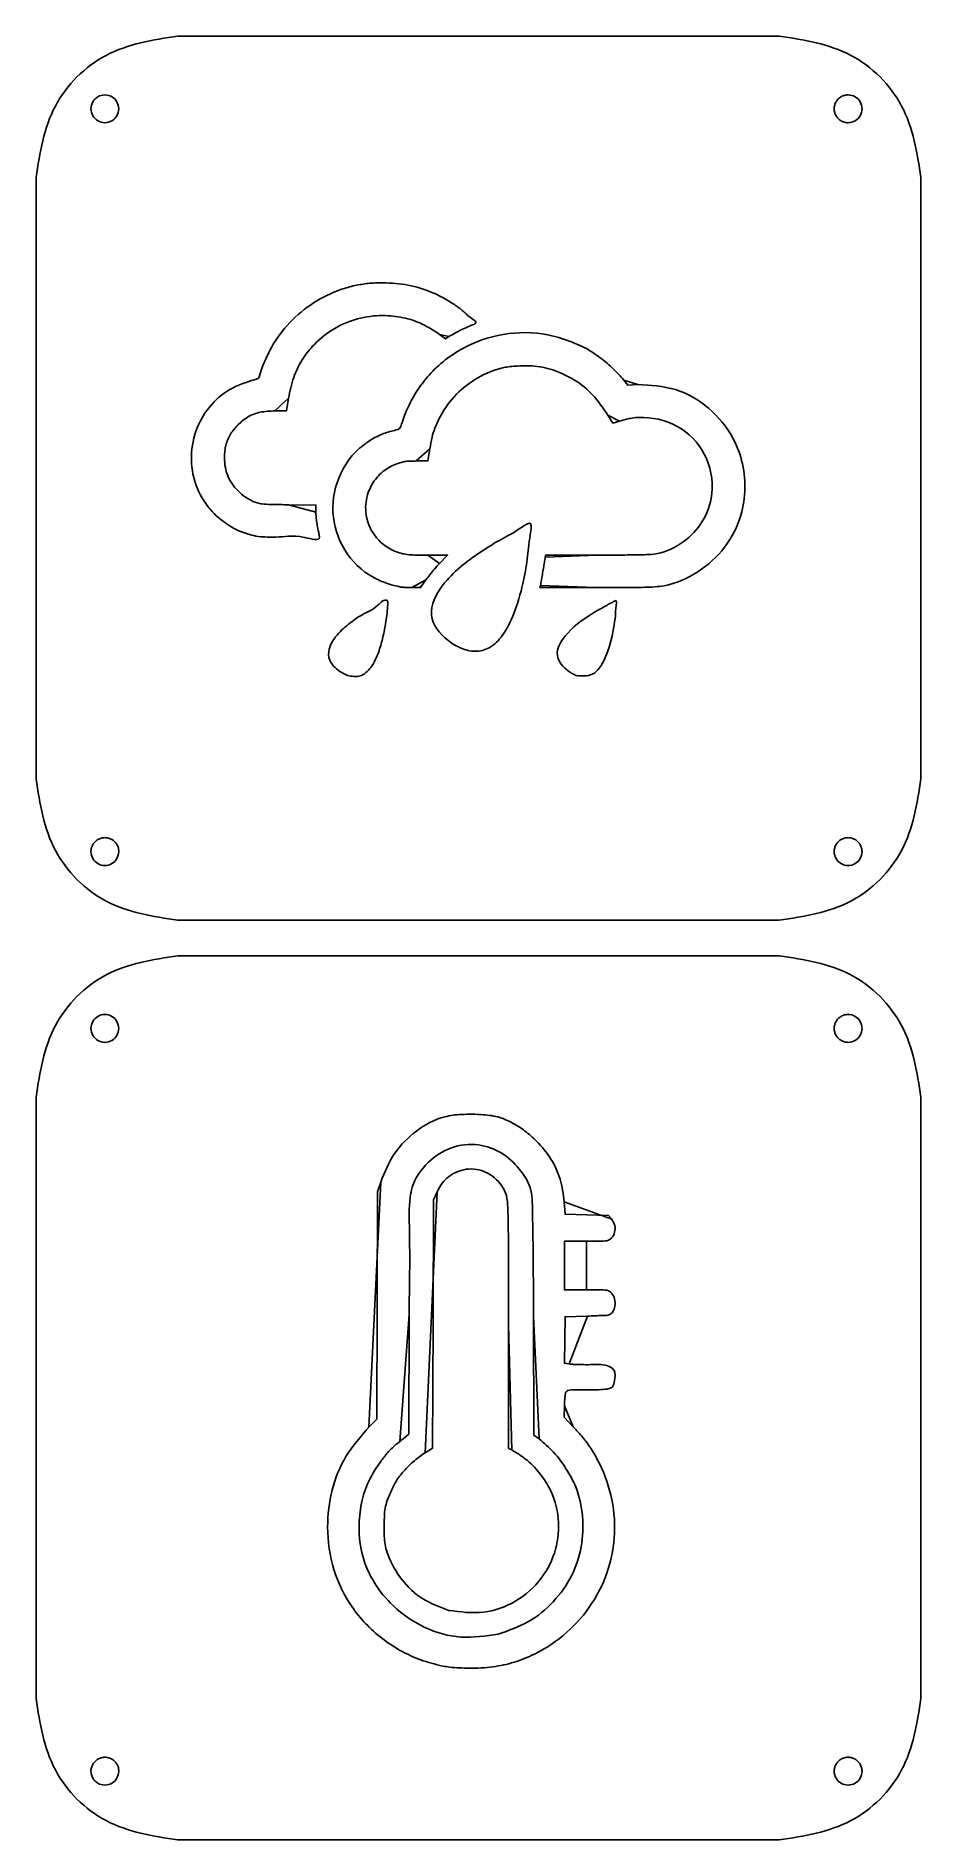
# Model space of a CAD drawing. Extents: x 39 to 164, y 11 to 266.
import ezdxf

# ---------------------------------------------------------------- set-up
doc = ezdxf.new("R2010")
doc.units = 0
doc.layers.add('Back', color=7, linetype='CONTINUOUS')
doc.layers.add('Layer_1', color=7, linetype='CONTINUOUS')

msp = doc.modelspace()

# ---------------------------------------------------------------- linework, layer by layer
at = {"layer": 'Back', "color": 7}
for points in [[(97.300652, 223.690128), (96.811894, 223.367037), (95.974402, 223.999356)], [(122.012445, 217.542029), (122.575046, 216.813594), (123.981422, 216.898916)], [(74.648802, 214.97812), (74.356259, 213.205691), (72.717835, 213.184496)], [(121.39424, 211.720697), (120.444562, 211.451855), (119.761979, 212.58067)], [(94.615246, 207.82283), (94.334937, 206.116046), (92.698683, 206.100495)], [(74.665936, 199.909397), (78.510404, 199.858851), (78.512379, 198.85175)], [(70.339131, 195.418802), (70.339212, 195.418796)], [(94.343736, 192.79002), (97.122973, 192.79002), (95.962761, 191.586088)], [(110.923369, 192.49461), (110.979814, 192.790015), (118.14819, 192.790015)], [(94.058842, 189.288495), (93.315132, 188.194833), (92.057347, 188.212726)], [(90.470973, 188.286425), (90.470973, 188.286329)], [(118.024097, 188.195677), (110.155538, 188.19483), (110.233358, 188.490235)], [(99.999998, 179.313494), (99.999998, 179.313494)], [(82.96468, 175.783778), (82.96468, 175.783778)], [(115.305947, 175.768876), (115.305947, 175.768876)], [(85.993089, 69.520592), (87.1144, 70.636529), (87.174485, 86.702961), (87.234567, 102.769389), (87.673643, 104.162554)], [(93.949263, 65.908655), (95.007622, 66.53459), (95.060022, 84.094725), (95.112428, 101.654857), (95.639215, 102.769389)], [(113.586463, 101.376225), (113.710692, 99.611548), (116.780262, 99.518672), (119.849829, 99.425795), (120.302661, 98.90461)], [(116.725, 95.803566), (113.616751, 95.803566), (113.616751, 92.367093), (113.616751, 88.93062), (116.725, 88.93062)], [(91.679212, 85.464942), (91.6275, 68.532004), (90.364183, 67.492904)], [(110.075339, 67.847389), (109.314437, 68.404657), (109.251869, 85.215511)], [(116.87438, 85.215511), (113.71068, 85.122635), (113.668282, 81.845304), (113.625884, 78.567973), (114.272664, 78.447997)], [(105.726588, 83.938552), (105.726588, 66.513858), (106.202946, 66.299248)], [(113.631401, 72.535837), (113.601785, 70.908606), (114.880675, 69.563752)], [(97.313321, 43.609786), (97.313321, 43.609786)], [(104.285954, 40.266243), (104.285954, 40.266243)], [(96.427445, 35.739963), (96.427457, 35.739963)]]:
    msp.add_lwpolyline(points, close=True, dxfattribs=at)
for points, knots in [([(70.339212, 195.418796), (69.545461, 195.603956), (67.953619, 195.975289), (65.76974, 197.209609), (63.45681, 199.155984), (61.499223, 202.219824), (60.679518, 206.281221), (61.326108, 210.340877), (63.281604, 213.836872), (66.318355, 216.477708), (68.875044, 217.319341), (70.343088, 217.718649), (70.504742, 217.913326), (70.62895, 218.465028), (70.955288, 219.430903), (71.516903, 220.757017), (72.625295, 222.999926), (74.7106, 225.766929), (78.069041, 228.593524), (81.31899, 230.157993), (83.958942, 230.924469), (85.945762, 231.242451), (88.47588, 231.328269), (91.536096, 231.090579), (94.998136, 230.024041), (97.486337, 228.654018), (99.443406, 227.265927), (100.095289, 226.441092), (101.315755, 225.791438), (100.996957, 225.49858), (100.782612, 225.402595), (100.243357, 225.180656), (99.372843, 224.80595), (98.304091, 224.277603), (97.606535, 223.86921), (97.300652, 223.690128)], [0, 0, 0, 0, 2.434296, 4.881898, 7.438617, 11.45598, 15.517744, 19.606936, 23.519766, 27.322682, 31.345267, 31.57817, 31.788517, 32.063041, 33.259861, 34.851673, 36.376811, 40.760322, 45.124776, 49.432189, 51.465838, 53.358455, 55.451093, 59.049161, 62.526857, 66.168006, 67.72244, 69.339756, 70.163159, 70.28285, 70.537669, 70.878718, 72.024784, 73.386255, 74.449518, 74.449518, 74.449518, 74.449518]), ([(95.974402, 223.999356), (95.178362, 224.526026), (93.590677, 225.576459), (90.839497, 226.456937), (87.730074, 226.791106), (84.366891, 226.350182), (81.018281, 224.941266), (78.40095, 222.845888), (76.491199, 220.453854), (75.235422, 217.857539), (74.850522, 215.968258), (74.648802, 214.97812)], [0, 0, 0, 0, 2.852246, 5.688743, 8.563014, 12.182826, 15.736738, 19.329474, 22.119698, 24.864004, 27.886037, 27.886037, 27.886037, 27.886037]), ([(90.470973, 188.286329), (89.881039, 188.423367), (88.667942, 188.70516), (86.97899, 189.434616), (84.297378, 191.028231), (81.507363, 194.599749), (80.446181, 200.318428), (81.878535, 204.414666), (83.40809, 206.61225), (84.239568, 207.52833), (85.309389, 208.424351), (86.640903, 209.342462), (88.298767, 210.137419), (89.56039, 210.378739), (90.383778, 210.669557), (90.566069, 211.109752), (90.889492, 212.232954), (91.654439, 214.114772), (93.010888, 216.403994), (95.437615, 219.508061), (99.618504, 222.604442), (105.729432, 224.458828), (110.573778, 224.246374), (113.699371, 223.286093), (115.261619, 222.693014), (117.004357, 221.896903), (118.731416, 220.675138), (120.533614, 219.218234), (121.54305, 218.074073), (122.012445, 217.542029)], [0, 0, 0, 0, 1.814006, 3.730193, 5.490573, 11.147434, 16.657033, 22.286819, 23.582731, 24.685543, 25.986317, 27.758809, 29.538741, 31.419066, 31.685298, 32.050887, 32.747955, 35.274627, 38.049732, 40.730725, 47.054118, 53.279421, 59.57927, 61.223809, 63.079753, 64.591533, 66.956194, 69.400885, 71.525769, 71.525769, 71.525769, 71.525769]), ([(119.761979, 212.58067), (119.092783, 213.572773), (117.80278, 215.485239), (115.101284, 217.679411), (112.588749, 218.819266), (110.541369, 219.398249), (108.964918, 219.577096), (107.510465, 219.552343), (106.249541, 219.480137), (105.324951, 219.372326), (103.517543, 218.952834), (100.907581, 217.764081), (97.894803, 215.301885), (96.196285, 212.755873), (95.292654, 210.764232), (94.872833, 209.35553), (94.70769, 208.372893), (94.615246, 207.82283)], [0, 0, 0, 0, 3.574314, 6.890169, 10.284042, 11.782467, 13.257811, 15.024072, 16.140381, 17.047246, 17.811901, 21.700316, 25.517106, 29.347051, 30.754939, 32.069997, 33.742234, 33.742234, 33.742234, 33.742234]), ([(123.981422, 216.898916), (125.796685, 216.803027), (129.412262, 216.612039), (134.221526, 213.7731), (137.415267, 209.930813), (138.946505, 205.714804), (139.274781, 201.789368), (138.497908, 197.460525), (136.088978, 193.229089), (132.080497, 189.843745), (128.316232, 188.416389), (125.188337, 188.233691), (122.170214, 188.202673), (119.625345, 188.198379), (118.024097, 188.195677)], [0, 0, 0, 0, 5.384658, 10.724974, 16.195713, 20.06397, 24.002551, 27.883278, 33.097909, 38.243407, 43.377851, 44.799668, 47.630407, 52.433946, 52.433946, 52.433946, 52.433946]), ([(72.717835, 213.184496), (72.017443, 213.156632), (70.733994, 213.105574), (68.924229, 212.441352), (67.529172, 211.302855), (66.38705, 209.949927), (65.707895, 208.319799), (65.496265, 206.240328), (65.922572, 203.785746), (67.649912, 201.494289), (69.487358, 200.333556), (71.093271, 199.976995), (72.584139, 199.951575), (73.843663, 199.926057), (74.665936, 199.909397)], [0, 0, 0, 0, 2.093483, 3.836245, 5.668768, 7.437109, 9.101116, 10.874847, 13.66296, 16.335712, 19.267176, 19.938192, 21.251729, 23.721909, 23.721909, 23.721909, 23.721909]), ([(118.14819, 192.790015), (119.480251, 192.791096), (121.73286, 192.792925), (124.4353, 192.842568), (127.144787, 192.914559), (130.130466, 194.165712), (133.055567, 196.982086), (134.866265, 201.29487), (134.208416, 206.594597), (130.447837, 211.153318), (126.29058, 212.301884), (123.729769, 212.261469), (122.594418, 212.072288), (121.84409, 211.85248), (121.39424, 211.720697)], [0, 0, 0, 0, 3.995141, 6.756063, 8.116325, 12.104844, 16.087176, 20.049743, 25.722507, 31.175744, 36.820337, 37.916993, 38.855785, 40.261263, 40.261263, 40.261263, 40.261263]), ([(92.698683, 206.100495), (92.339387, 206.095888), (91.727515, 206.088041), (90.889716, 206.001154), (89.754657, 205.669702), (88.300544, 204.980486), (86.801672, 203.513485), (85.932851, 201.877809), (85.542436, 200.268904), (85.520655, 198.857549), (85.860154, 197.176207), (86.81175, 195.415772), (88.459216, 193.840991), (90.107583, 193.115846), (91.483799, 192.849868), (92.752236, 192.791532), (93.734612, 192.790599), (94.343736, 192.79002)], [0, 0, 0, 0, 1.078227, 1.836195, 2.516154, 4.618503, 6.588042, 8.704118, 10.08437, 11.522526, 12.90191, 15.192214, 17.402579, 19.626673, 20.47911, 21.599295, 23.427368, 23.427368, 23.427368, 23.427368]), ([(78.512379, 198.85175), (78.521835, 198.626088), (78.542607, 198.130344), (78.635755, 197.381751), (78.760612, 196.652756), (78.899238, 196.035566), (78.976754, 195.618368), (79.2038, 194.655868), (75.568499, 195.835257), (73.494641, 195.200252), (71.213103, 195.358271), (70.339131, 195.418802)], [0, 0, 0, 0, 0.677437, 1.488226, 2.259317, 2.900931, 3.370262, 3.56574, 5.689698, 9.746127, 12.264806, 12.264806, 12.264806, 12.264806]), ([(99.999998, 179.313494), (99.670298, 179.409992), (99.006011, 179.604417), (98.030802, 180.12508), (96.269192, 181.301747), (93.934175, 184.352066), (96.76548, 189.629983), (100.538895, 192.434094), (104.500512, 195.002157), (106.501186, 195.881901), (109.182012, 197.920986), (108.60707, 194.676215), (108.445626, 192.36065), (107.743935, 188.42889), (106.704367, 184.8099), (105.189361, 181.640018), (103.509946, 179.835216), (102.043028, 179.288226), (101.010155, 179.138767), (100.33437, 179.255658), (99.999998, 179.313494)], [0, 0, 0, 0, 1.028651, 2.072552, 3.28946, 7.459004, 11.928212, 19.066275, 22.100972, 25.437662, 27.182616, 28.746161, 32.218017, 35.73231, 40.156657, 43.638787, 46.20953, 47.251263, 48.285027, 49.297474, 49.297474, 49.297474, 49.297474]), ([(95.962761, 191.586088), (95.731941, 191.335845), (95.258837, 190.822929), (94.620747, 190.057878), (94.234402, 189.528878), (94.058842, 189.288495)], [0, 0, 0, 0, 1.021283, 2.093288, 2.986143, 2.986143, 2.986143, 2.986143]), ([(110.233358, 188.490235), (110.259631, 188.617699), (110.335066, 188.983684), (110.4489, 189.652064), (110.589729, 190.492139), (110.726563, 191.332483), (110.836865, 192.000079), (110.90106, 192.367071), (110.923369, 192.49461)], [0, 0, 0, 0, 0.390413, 1.12098, 2.033689, 2.945921, 3.675184, 4.063609, 4.063609, 4.063609, 4.063609]), ([(82.96468, 175.783778), (82.60286, 175.954162), (81.881197, 176.293999), (81.027582, 177.03613), (80.265527, 178.061297), (80.279543, 179.682045), (81.352713, 181.454534), (83.013665, 182.992946), (85.139301, 184.538763), (86.842764, 185.137106), (88.256522, 186.703878), (88.669714, 186.269197), (88.672355, 186.085965), (88.653723, 185.115436), (88.404004, 183.450419), (88.032451, 181.261061), (87.411132, 179.058367), (86.570708, 177.057359), (84.859424, 175.439455), (83.58063, 175.671844), (82.96468, 175.783778)], [0, 0, 0, 0, 1.194071, 2.381611, 3.366926, 4.929502, 6.872534, 9.425935, 11.773284, 14.401656, 15.845125, 15.934062, 16.113506, 16.361531, 18.894, 21.093335, 23.044848, 25.72759, 27.64579, 29.428283, 29.428283, 29.428283, 29.428283]), ([(92.057347, 188.212726), (91.831164, 188.217734), (91.41487, 188.226951), (90.885392, 188.245672), (90.583534, 188.275356), (90.470973, 188.286425)], [0, 0, 0, 0, 0.678785, 1.249319, 1.588573, 1.588573, 1.588573, 1.588573]), ([(115.305947, 175.768876), (115.199111, 175.81419), (114.95742, 175.916701), (114.600101, 176.117697), (113.57156, 176.750706), (111.991143, 178.639125), (113.999497, 182.155862), (116.28653, 183.697977), (117.988118, 184.779953), (118.380458, 185.027614), (118.639861, 185.174528), (118.894222, 185.289701), (119.252154, 185.495921), (119.732845, 185.763388), (120.233212, 186.049786), (120.590111, 186.222039), (121.058475, 186.478111), (120.853787, 185.186504), (120.866966, 184.219229), (120.425746, 181.479277), (119.763598, 178.750653), (117.940047, 175.577564), (116.111801, 175.710348), (115.305947, 175.768876)], [0, 0, 0, 0, 0.348072, 0.787424, 1.224971, 4.003478, 6.933644, 11.789653, 12.47474, 12.974848, 13.182019, 13.368227, 13.812069, 14.417742, 15.031399, 15.49643, 15.713336, 16.35181, 17.864352, 19.660056, 24.069499, 26.936973, 29.19713, 29.19713, 29.19713, 29.19713]), ([(87.673643, 104.162554), (88.246774, 105.580102), (89.369867, 108.357888), (92.62445, 111.53241), (95.980307, 113.421078), (99.305909, 113.787813), (101.910218, 113.747704), (104.41898, 113.440094), (106.377017, 112.511052), (108.130855, 111.3918), (109.974634, 109.723191), (111.809284, 107.527645), (113.188766, 104.572973), (113.451468, 102.461336), (113.586463, 101.376225)], [0, 0, 0, 0, 4.538426, 8.893372, 13.38008, 15.77875, 18.830759, 21.212343, 23.275665, 25.267453, 27.442213, 30.708913, 33.796908, 37.061137, 37.061137, 37.061137, 37.061137]), ([(109.251869, 85.215511), (109.245003, 88.63468), (109.234509, 93.860725), (109.122638, 99.685893), (109.048955, 103.386568), (107.411792, 106.071643), (104.83187, 108.481928), (101.372218, 109.702249), (97.523987, 109.313868), (94.150073, 107.048961), (92.241097, 104.347172), (91.630285, 100.953241), (91.83533, 94.936418), (91.744365, 89.417726), (91.679212, 85.464942)], [0, 0, 0, 0, 10.243816, 15.657211, 17.560976, 21.221173, 24.647648, 28.040107, 31.894627, 35.778555, 39.940056, 41.354992, 46.057816, 57.929042, 57.929042, 57.929042, 57.929042]), ([(95.639215, 102.769389), (95.861574, 103.196577), (96.280161, 104.000755), (97.221542, 104.972769), (98.792908, 105.896648), (101.243643, 106.248077), (103.955771, 104.91372), (105.508589, 102.734482), (105.696927, 99.415195), (105.715426, 93.333235), (105.722036, 87.770053), (105.726588, 83.938552)], [0, 0, 0, 0, 1.438929, 2.708776, 3.995845, 6.870317, 9.681896, 12.693621, 14.352011, 19.540287, 31.019818, 31.019818, 31.019818, 31.019818]), ([(120.302661, 98.90461), (120.473075, 98.624222), (120.81421, 98.062941), (120.797769, 97.063938), (120.421515, 96.311856), (119.747545, 95.819415), (118.473398, 95.826561), (117.443089, 95.81301), (116.725, 95.803566)], [0, 0, 0, 0, 0.968099, 1.937942, 2.849585, 3.399038, 4.347028, 6.527356, 6.527356, 6.527356, 6.527356]), ([(116.725, 88.93062), (117.443555, 88.921523), (118.474532, 88.90847), (119.746083, 88.913676), (120.427288, 88.423789), (120.78161, 87.625084), (120.807864, 86.651791), (120.547449, 85.823161), (119.894022, 85.305908), (118.627552, 85.30256), (117.59429, 85.251256), (116.87438, 85.215511)], [0, 0, 0, 0, 2.180329, 3.128318, 3.67777, 4.596297, 5.630175, 6.572099, 7.067637, 8.021238, 10.212079, 10.212079, 10.212079, 10.212079]), ([(114.272664, 78.447997), (114.488841, 78.426712), (115.063441, 78.370137), (116.06647, 78.358055), (117.639953, 78.326388), (119.241894, 78.516953), (120.941094, 77.594308), (120.731461, 76.270513), (120.530044, 75.028615), (118.854354, 74.771124), (117.151566, 74.845419), (115.374616, 74.765717), (114.294945, 74.821249), (113.771977, 74.512156), (113.738549, 73.985512), (113.651439, 73.35311), (113.638519, 72.826152), (113.631401, 72.535837)], [0, 0, 0, 0, 0.651411, 1.73145, 3.007849, 5.366611, 6.572822, 8.055898, 8.953, 10.0196, 12.447596, 14.396077, 15.291855, 15.656454, 16.053717, 16.758843, 17.623892, 17.623892, 17.623892, 17.623892]), ([(96.427457, 35.739963), (95.37539, 36.006225), (93.299428, 36.53162), (90.400834, 37.879732), (86.959638, 40.171295), (83.419152, 43.862596), (80.732315, 49.348551), (79.935406, 55.136976), (80.585593, 60.63391), (82.543634, 65.584431), (84.832486, 68.196232), (85.993089, 69.520592)], [0, 0, 0, 0, 3.250107, 6.413185, 9.531442, 15.622968, 21.507283, 27.561974, 32.881824, 37.985769, 43.236072, 43.236072, 43.236072, 43.236072]), ([(114.880675, 69.563752), (115.342026, 69.067137), (116.210498, 68.132282), (117.344216, 66.589291), (119.800068, 62.452917), (121.723132, 54.574544), (118.260595, 43.954987), (111.824642, 38.339854), (106.560746, 36.202283), (103.445628, 35.542486), (100.824761, 35.41459), (98.788821, 35.484172), (97.532677, 35.566334), (96.759531, 35.687793), (96.427445, 35.739963)], [0, 0, 0, 0, 2.03226, 3.825633, 5.729602, 16.466062, 26.858573, 37.704783, 40.787314, 43.857885, 47.20619, 48.631446, 49.970324, 50.978398, 50.978398, 50.978398, 50.978398]), ([(90.364183, 67.492904), (90.006081, 67.207431), (89.386209, 66.713279), (88.492423, 65.76263), (87.317868, 64.220447), (85.858343, 61.939873), (84.831969, 58.754416), (84.486052, 55.147886), (84.929298, 51.263808), (86.628981, 47.400755), (89.578041, 43.844765), (93.734451, 40.971974), (99.001874, 39.458949), (102.52073, 39.996555), (104.285954, 40.266243)], [0, 0, 0, 0, 1.372047, 2.375003, 3.904177, 7.186799, 10.442153, 13.836144, 18.000003, 22.022002, 26.316802, 31.703622, 36.973917, 42.279054, 42.279054, 42.279054, 42.279054]), ([(104.285954, 40.266243), (105.744809, 40.769439), (108.634539, 41.766178), (112.214879, 44.729517), (114.811183, 48.394024), (116.178178, 52.614953), (116.359913, 56.915598), (115.536254, 60.696923), (113.928455, 63.670279), (112.223153, 65.998922), (110.770464, 67.249146), (110.075339, 67.847389)], [0, 0, 0, 0, 4.597304, 9.10643, 13.675527, 17.907992, 22.224441, 26.462772, 29.326752, 32.31681, 35.060426, 35.060426, 35.060426, 35.060426]), ([(97.313321, 43.609786), (96.037916, 44.07905), (93.49084, 45.016205), (90.469836, 47.872596), (88.975633, 50.611898), (88.304428, 52.623332), (88.158344, 53.960424), (88.179794, 55.492401), (88.168398, 57.020559), (88.314404, 58.340422), (88.659694, 59.33135), (89.031527, 60.252272), (89.406149, 61.057193), (89.953655, 62.12778), (90.97075, 63.369449), (92.340386, 64.771137), (93.436328, 65.545996), (93.949263, 65.908655)], [0, 0, 0, 0, 4.042982, 8.074132, 12.140202, 13.292937, 14.410871, 16.15329, 17.888697, 18.996404, 20.114108, 21.021434, 21.977403, 22.777338, 24.621303, 26.75896, 28.639696, 28.639696, 28.639696, 28.639696]), ([(106.202946, 66.299248), (106.866841, 65.892618), (108.308676, 65.009507), (110.059681, 63.17436), (111.931412, 60.478886), (113.01198, 56.707644), (112.626646, 52.119999), (110.532639, 47.919061), (106.928107, 44.689856), (102.206212, 42.9681), (98.94972, 43.395178), (97.313321, 43.609786)], [0, 0, 0, 0, 2.327826, 5.055533, 7.532265, 12.131324, 16.477229, 21.073371, 25.855842, 30.699676, 35.592265, 35.592265, 35.592265, 35.592265])]:
    msp.add_open_spline(points, degree=3, knots=knots, dxfattribs=at)
at = {"layer": 'Layer_1', "color": 7}
for points in [[(58.986985, 266.167939), (143.986987, 266.167939)], [(58.986985, 266.167939), (58.986985, 266.167939)], [(50.672541, 255.885706), (50.672541, 255.885706)], [(155.672542, 255.885706), (155.672542, 255.885706)], [(38.986985, 161.167937), (38.986985, 246.16794)], [(163.986986, 246.16794), (163.986986, 161.167937)], [(50.672541, 150.885718), (50.672541, 150.885718)], [(155.672542, 150.885718), (155.672542, 150.885718)], [(143.986987, 141.167932), (58.986985, 141.167932)], [(58.986985, 136.167945), (143.986987, 136.167945)], [(58.986985, 136.167945), (58.986985, 136.167945)], [(50.672541, 125.885712), (50.672541, 125.885712)], [(155.672542, 125.885712), (155.672542, 125.885712)], [(38.986985, 31.167943), (38.986985, 116.167945)], [(163.986986, 116.167945), (163.986986, 31.167943)], [(50.672541, 20.885724), (50.672541, 20.885724)], [(155.672542, 20.885724), (155.672542, 20.885724)], [(143.986987, 11.167938), (58.986985, 11.167938)]]:
    msp.add_lwpolyline(points, close=True, dxfattribs=at)
for points, knots in [([(38.986985, 246.16794), (39.532767, 249.677988), (40.606937, 256.586222), (48.568702, 264.547987), (55.476936, 265.622157), (58.986985, 266.167939)], [0, 0, 0, 0, 10.469915, 20.60616, 31.076076, 31.076076, 31.076076, 31.076076]), ([(143.986987, 266.167939), (147.497035, 265.622157), (154.405269, 264.547987), (162.367034, 256.586222), (163.441204, 249.677988), (163.986986, 246.16794)], [0, 0, 0, 0, 10.469915, 20.60616, 31.076076, 31.076076, 31.076076, 31.076076]), ([(50.672541, 255.885706), (50.618456, 255.538819), (50.511892, 254.855334), (49.728487, 254.102873), (48.706569, 253.824064), (47.673921, 254.102873), (46.922067, 254.855334), (46.643051, 255.885706), (46.922067, 256.916077), (47.673921, 257.668538), (48.706569, 257.947348), (49.728487, 257.668538), (50.511892, 256.916077), (50.618456, 256.232593), (50.672541, 255.885706)], [0, 0, 0, 0, 1.02887, 2.027225, 3.056095, 4.084966, 5.08332, 6.112191, 7.141061, 8.139416, 9.168286, 10.197157, 11.195511, 12.224382, 12.224382, 12.224382, 12.224382]), ([(155.672542, 255.885706), (155.618395, 255.538843), (155.511709, 254.855404), (154.729211, 254.102601), (153.87615, 253.871769), (153.189665, 253.963346), (152.70961, 254.161978), (152.297264, 254.478212), (151.981071, 254.890567), (151.782262, 255.37054), (151.71425, 255.885706), (151.782262, 256.400871), (151.981071, 256.880845), (152.297264, 257.2932), (152.70961, 257.609434), (153.189665, 257.808065), (153.87615, 257.899642), (154.729211, 257.668811), (155.511709, 256.916008), (155.618395, 256.232569), (155.672542, 255.885706)], [0, 0, 0, 0, 1.02887, 2.027225, 3.056095, 3.57121, 4.082063, 4.597178, 5.112293, 5.623146, 6.138261, 6.653376, 7.164228, 7.679343, 8.194459, 8.705311, 9.220426, 10.249297, 11.247651, 12.276521, 12.276521, 12.276521, 12.276521]), ([(58.986985, 141.167932), (55.476936, 141.713714), (48.568702, 142.787885), (40.606937, 150.749652), (39.532767, 157.657888), (38.986985, 161.167937)], [0, 0, 0, 0, 10.469916, 20.606162, 31.076081, 31.076081, 31.076081, 31.076081]), ([(163.986986, 161.167937), (163.441204, 157.657888), (162.367034, 150.749652), (154.405269, 142.787885), (147.497035, 141.713714), (143.986987, 141.167932)], [0, 0, 0, 0, 10.469919, 20.606165, 31.07608, 31.07608, 31.07608, 31.07608]), ([(50.672541, 150.885718), (50.618454, 150.538832), (50.511886, 149.855347), (49.728489, 149.102913), (48.706548, 148.824023), (47.674002, 149.103137), (46.921791, 149.85447), (46.690811, 150.715192), (46.782403, 151.40066), (46.981028, 151.880922), (47.297263, 152.293216), (47.709619, 152.609426), (48.189597, 152.808233), (48.704754, 152.876246), (49.219963, 152.808234), (49.699787, 152.609422), (50.11271, 152.293233), (50.426832, 151.880861), (50.6333, 151.400887), (50.659424, 151.057916), (50.672541, 150.885718)], [0, 0, 0, 0, 1.028867, 2.027218, 3.056085, 4.084951, 5.083302, 6.112169, 6.627287, 7.138141, 7.653259, 8.168377, 8.679231, 9.194349, 9.709466, 10.220321, 10.735439, 11.250556, 11.761411, 12.276529, 12.276529, 12.276529, 12.276529]), ([(155.672542, 150.885718), (155.618456, 150.538832), (155.511888, 149.855347), (154.72849, 149.102913), (153.706549, 148.824023), (152.674002, 149.103136), (151.92179, 149.854469), (151.69081, 150.715192), (151.782402, 151.400661), (151.981028, 151.880923), (152.297263, 152.293217), (152.709619, 152.609427), (153.189598, 152.808234), (153.704755, 152.876246), (154.219964, 152.808234), (154.699788, 152.609422), (155.112711, 152.293233), (155.426833, 151.880861), (155.633301, 151.400887), (155.659425, 151.057916), (155.672542, 150.885718)], [0, 0, 0, 0, 1.028867, 2.027218, 3.056084, 4.084952, 5.083304, 6.112171, 6.627289, 7.138144, 7.653262, 8.16838, 8.679236, 9.194354, 9.709471, 10.220326, 10.735443, 11.250561, 11.761416, 12.276533, 12.276533, 12.276533, 12.276533]), ([(38.986985, 116.167945), (39.532767, 119.677994), (40.606937, 126.586227), (48.568702, 134.547992), (55.476936, 135.622163), (58.986985, 136.167945)], [0, 0, 0, 0, 10.469915, 20.60616, 31.076076, 31.076076, 31.076076, 31.076076]), ([(143.986987, 136.167945), (147.497035, 135.622163), (154.405269, 134.547992), (162.367034, 126.586227), (163.441204, 119.677994), (163.986986, 116.167945)], [0, 0, 0, 0, 10.469915, 20.60616, 31.076076, 31.076076, 31.076076, 31.076076]), ([(50.672541, 125.885712), (50.618456, 125.538825), (50.511892, 124.85534), (49.728487, 124.102879), (48.706569, 123.82407), (47.673921, 124.102879), (46.922067, 124.85534), (46.643051, 125.885712), (46.922067, 126.916083), (47.673921, 127.668544), (48.706569, 127.947354), (49.728487, 127.668544), (50.511892, 126.916083), (50.618456, 126.232598), (50.672541, 125.885712)], [0, 0, 0, 0, 1.02887, 2.027225, 3.056095, 4.084966, 5.08332, 6.112191, 7.141061, 8.139416, 9.168286, 10.197157, 11.195511, 12.224382, 12.224382, 12.224382, 12.224382]), ([(155.672542, 125.885712), (155.618395, 125.538848), (155.511709, 124.85541), (154.729211, 124.102606), (153.87615, 123.871775), (153.189665, 123.963352), (152.70961, 124.161983), (152.297264, 124.478217), (151.981071, 124.890573), (151.782262, 125.370546), (151.71425, 125.885712), (151.782262, 126.400877), (151.981071, 126.88085), (152.297264, 127.293206), (152.70961, 127.60944), (153.189665, 127.808071), (153.87615, 127.899648), (154.729211, 127.668817), (155.511709, 126.916013), (155.618395, 126.232575), (155.672542, 125.885712)], [0, 0, 0, 0, 1.02887, 2.027225, 3.056095, 3.57121, 4.082063, 4.597178, 5.112293, 5.623146, 6.138261, 6.653376, 7.164228, 7.679343, 8.194459, 8.705311, 9.220426, 10.249297, 11.247651, 12.276521, 12.276521, 12.276521, 12.276521]), ([(58.986985, 11.167938), (55.476936, 11.71372), (48.568702, 12.787891), (40.606937, 20.749658), (39.532767, 27.657893), (38.986985, 31.167943)], [0, 0, 0, 0, 10.469916, 20.606162, 31.076081, 31.076081, 31.076081, 31.076081]), ([(163.986986, 31.167943), (163.441204, 27.657893), (162.367034, 20.749658), (154.405269, 12.787891), (147.497035, 11.71372), (143.986987, 11.167938)], [0, 0, 0, 0, 10.469919, 20.606165, 31.07608, 31.07608, 31.07608, 31.07608]), ([(50.672541, 20.885724), (50.618454, 20.538837), (50.511886, 19.855353), (49.728489, 19.102918), (48.706548, 18.824028), (47.674002, 19.103143), (46.921791, 19.854475), (46.690811, 20.715197), (46.782403, 21.400666), (46.981028, 21.880928), (47.297263, 22.293222), (47.709619, 22.609432), (48.189597, 22.808239), (48.704754, 22.876252), (49.219963, 22.80824), (49.699787, 22.609428), (50.11271, 22.293239), (50.426832, 21.880866), (50.6333, 21.400893), (50.659424, 21.057922), (50.672541, 20.885724)], [0, 0, 0, 0, 1.028867, 2.027218, 3.056085, 4.084951, 5.083302, 6.112169, 6.627287, 7.138141, 7.653259, 8.168377, 8.679231, 9.194349, 9.709466, 10.220321, 10.735439, 11.250556, 11.761411, 12.276529, 12.276529, 12.276529, 12.276529]), ([(155.672542, 20.885724), (155.618456, 20.538837), (155.511888, 19.855353), (154.72849, 19.102918), (153.706549, 18.824029), (152.674002, 19.103141), (151.92179, 19.854475), (151.69081, 20.715197), (151.782402, 21.400667), (151.981028, 21.880928), (152.297263, 22.293223), (152.709619, 22.609433), (153.189598, 22.808239), (153.704755, 22.876252), (154.219964, 22.80824), (154.699788, 22.609428), (155.112711, 22.293238), (155.426833, 21.880866), (155.633301, 21.400893), (155.659425, 21.057922), (155.672542, 20.885724)], [0, 0, 0, 0, 1.028867, 2.027218, 3.056084, 4.084952, 5.083304, 6.112171, 6.627289, 7.138144, 7.653262, 8.16838, 8.679236, 9.194354, 9.709471, 10.220326, 10.735443, 11.250561, 11.761416, 12.276533, 12.276533, 12.276533, 12.276533])]:
    msp.add_open_spline(points, degree=3, knots=knots, dxfattribs=at)

doc.saveas('drawing.dxf')
